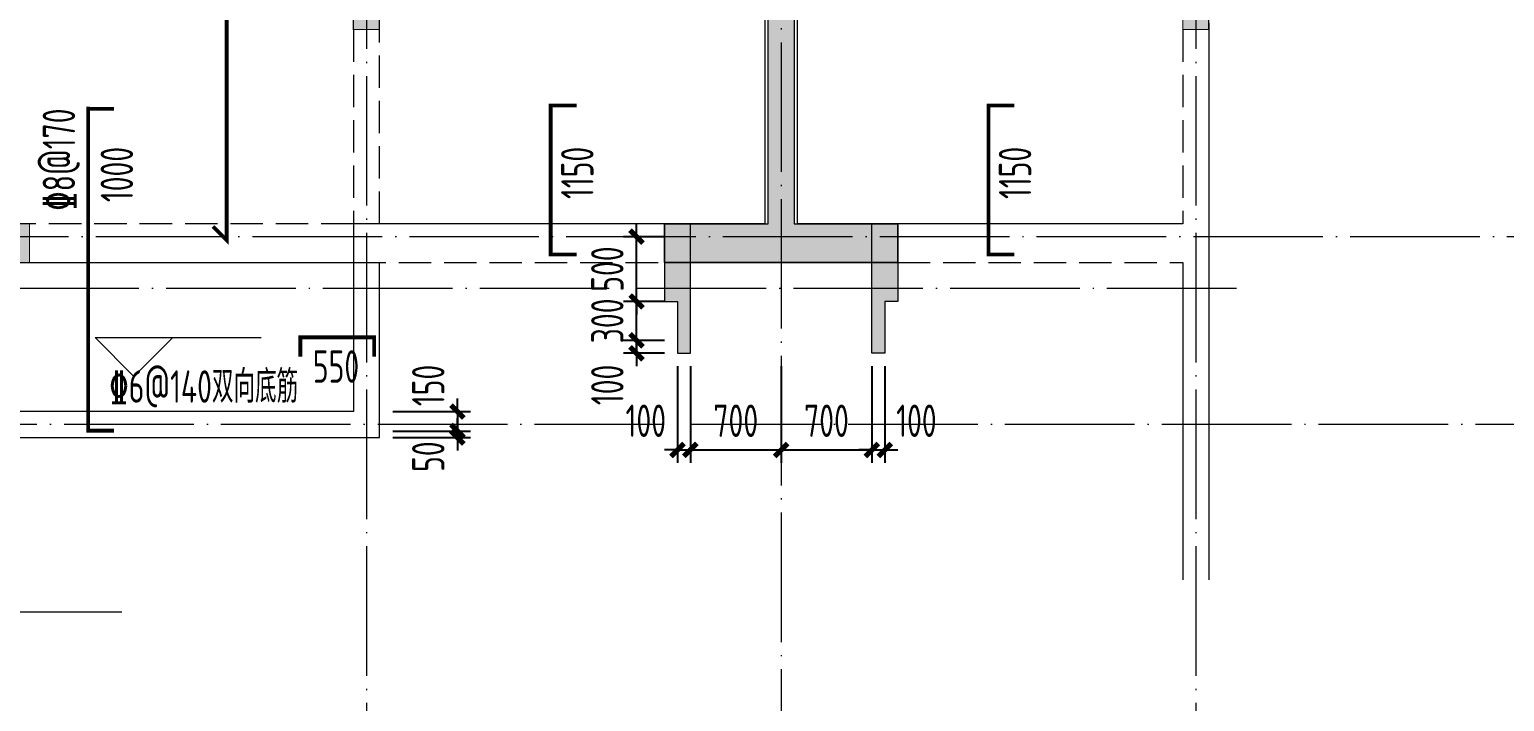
# Model space of a CAD drawing. Extents: x 5874492 to 7194610, y -939842 to -279257.
# Drawn here: x 6628595 to 6639977, y -600916 to -595727 of the extents above; entities that cross this region are included whole.
import ezdxf
from ezdxf.enums import TextEntityAlignment as Align

# ---------------------------------------------------------------- set-up
doc = ezdxf.new("R2010")
doc.units = 0
doc.header["$LTSCALE"] = 1000
doc.linetypes.add('DASH', pattern=[0.35, 0.25, -0.1])
doc.linetypes.add('DOTE', pattern=[2.4200000000000004, 2, -0.2, 0.02, -0.2])
for name, color, linetype, lineweight in [('A-轴线-塔楼', 1, 'DOTE', 9), ('A-轴线-隔墙', 41, 'DOTE', 9), ('S-墙柱-HATCH', 251, 'Continuous', 20), ('S-墙柱-WALL', 6, 'Continuous', 20), ('S-大样-HATCH', 251, 'Continuous', 20), ('S-大样-实线', 2, 'Continuous', 20), ('S-板-BEAM', 4, 'DASH', 20), ('S-板-BEAM-CON', 2, 'Continuous', 20), ('S-板-COLU', 50, 'DASH', 20), ('S-板-DIM', 3, 'Continuous', 20), ('S-板-标高', 3, 'Continuous', 20), ('S-板-楼板正筋', 107, 'Continuous', 20), ('S-板-楼板正筋文字', 107, 'Continuous', 20), ('S-板-楼板负筋', 1, 'Continuous', 20), ('S-板-楼板负筋文字', 7, 'Continuous', 20)]:
    doc.layers.add(name, color=color, linetype=linetype, lineweight=lineweight)
doc.layers.add('DIM_SYMB', color=3, linetype='Continuous')
doc.styles.add('TSSD_Dimension', font='tssdeng.shx', dxfattribs={"width": 0.7, "bigfont": 'tssdchn.shx'})
doc.styles.add('TSSD_REIN_T3', font='tssdeng.shx', dxfattribs={"width": 0.7, "bigfont": 'hztxt.shx'})
doc.styles.add('样式 1', font='tssdeng.shx', dxfattribs={"width": 0.7, "bigfont": 'tssdchn.shx'})
doc.dimstyles.new('_TCH_ARCH&&100', dxfattribs={"dimtxt": 250, "dimasz": 100, "dimexe": 100, "dimexo": 100, "dimgap": 100, "dimtad": 1, "dimdec": 0, "dimzin": 0, "dimdsep": 46, "dimtxsty": 'TSSD_REIN_T3', "dimblk": 'ARCHTICK', "dimcen": 0.09, "dimclrt": 7, "dimazin": 2, "dimtfac": 1, "dimtdec": 0, "dimtix": 1, "dimtmove": 2, "dimatfit": 3, "dimfxl": 0, "dimtolj": 1, "dimtzin": 0, "dimarcsym": 0})
doc.dimstyles.new('TSSD_100_100$0', dxfattribs={"dimtxt": 250, "dimasz": 100, "dimexe": 100, "dimexo": 250, "dimgap": 100, "dimtad": 1, "dimdec": 0, "dimzin": 0, "dimdsep": 46, "dimtxsty": 'TSSD_Dimension', "dimblk": 'ARCHTICK', "dimcen": 0, "dimdle": 100, "dimclrd": 256, "dimclre": 256, "dimclrt": 7, "dimadec": 0, "dimazin": 0, "dimtfac": 1, "dimtdec": 0, "dimtix": 1, "dimtmove": 2, "dimatfit": 3, "dimldrblk": 'ARCHTICK', "dimfxl": 0, "dimtolj": 1, "dimtzin": 0, "dimlwd": -1, "dimarcsym": 0})

# ---------------------------------------------------------------- blocks, each defined once
blk = doc.blocks.new('20191023.11405152')
at = {"layer": 'S-大样-HATCH'}
h = blk.add_hatch(color=256, dxfattribs=at)
h.dxf.hatch_style = 1
h.paths.add_polyline_path([(-99.99999995809048, 0), (0, 0), (-5.774199962615967e-08, -399.9999999129213), (99.99999995809048, -399.9999999129213), (99.99999995809048, 600.0007398887537), (-99.99999995809048, 600.0007398887537)])
at = {"layer": 'S-大样-实线'}
blk.add_lwpolyline([(-99.99999995809048, 0), (0, 0), (-5.774199962615967e-08, -399.9999999129213), (99.99999995809048, -399.9999999129213), (99.99999995809048, 600.0007398887537), (-99.99999995809048, 600.0007398887537)], close=True, dxfattribs=at)
blk = doc.blocks.new('_ArchTick')
at = {"color": 0, "linetype": 'ByBlock', "const_width": 0.4}
blk.add_lwpolyline([(-0.5, -0.5), (0.5, 0.5)], dxfattribs=at)
blk = doc.blocks.new('*D914')
at = {"layer": 'Defpoints', "color": 0, "transparency": 16777216}
for p in [(6633594.78173631, -598226.9659221382), (6633694.78265402, -598226.9659221384), (6633694.78265402, -598972.9630455882)]:
    blk.add_point(p, dxfattribs=at)
at = {"layer": 'S-板-DIM', "color": 0, "lineweight": -2, "transparency": 16777216}
for p, q in [((6633594.78173631, -598326.9659221382), (6633594.78173631, -599072.9630455882)), ((6633694.78265402, -598326.9659221384), (6633694.78265402, -599072.9630455882)), ((6633594.78173631, -598972.9630455882), (6633494.78173631, -598972.9630455882)), ((6633594.78173631, -598972.9630455882), (6633694.78265402, -598972.9630455882)), ((6633694.78265402, -598972.9630455882), (6633794.78265402, -598972.9630455882))]:
    blk.add_line(p, q, dxfattribs=at)
at = {"layer": 'S-板-DIM', "color": 0, "lineweight": -2, "transparency": 16777216, "xscale": 100, "yscale": 100, "zscale": 100}
blk.add_blockref('_ArchTick', (6633594.78173631, -598972.9630455882), dxfattribs=at)
at = {"layer": 'S-板-DIM', "color": 0, "lineweight": -2, "transparency": 16777216, "xscale": 100, "yscale": 100, "zscale": 100, "rotation": 180}
blk.add_blockref('_ArchTick', (6633694.78265402, -598972.9630455882), dxfattribs=at)
at = {"layer": 'S-板-DIM', "color": 7, "transparency": 16777216, "insert": (6633350.550967078, -598747.9630455875), "char_height": 250, "attachment_point": 5, "style": 'TSSD_REIN_T3'}
blk.add_mtext('\\A1;100', dxfattribs=at)
blk = doc.blocks.new('*D915')
at = {"layer": 'Defpoints', "color": 0, "transparency": 16777216}
for p in [(6633694.78265402, -598226.9659221384), (6634394.78173631, -598226.9659221404), (6634394.78173631, -598972.9630455894)]:
    blk.add_point(p, dxfattribs=at)
at = {"layer": 'S-板-DIM', "color": 0, "lineweight": -2, "transparency": 16777216}
for p, q in [((6633694.78265402, -598326.9659221384), (6633694.78265402, -599072.9630455894)), ((6634394.78173631, -598326.9659221404), (6634394.78173631, -599072.9630455894)), ((6633694.78265402, -598972.9630455894), (6634394.78173631, -598972.9630455894))]:
    blk.add_line(p, q, dxfattribs=at)
at = {"layer": 'S-板-DIM', "color": 0, "lineweight": -2, "transparency": 16777216, "xscale": 100, "yscale": 100, "zscale": 100, "rotation": 180}
blk.add_blockref('_ArchTick', (6633694.78265402, -598972.9630455894), dxfattribs=at)
at = {"layer": 'S-板-DIM', "color": 0, "lineweight": -2, "transparency": 16777216, "xscale": 100, "yscale": 100, "zscale": 100}
blk.add_blockref('_ArchTick', (6634394.78173631, -598972.9630455894), dxfattribs=at)
at = {"layer": 'S-板-DIM', "color": 7, "transparency": 16777216, "insert": (6634044.782195165, -598747.9630455894), "char_height": 250, "attachment_point": 5, "style": 'TSSD_REIN_T3'}
blk.add_mtext('\\A1;700', dxfattribs=at)
blk = doc.blocks.new('*D916')
at = {"layer": 'Defpoints', "color": 0, "transparency": 16777216}
for p in [(6634394.78173631, -598226.9659221404), (6635094.78265402, -598226.9659221424), (6635094.78265402, -598972.9630455913)]:
    blk.add_point(p, dxfattribs=at)
at = {"layer": 'S-板-DIM', "color": 0, "lineweight": -2, "transparency": 16777216}
for p, q in [((6634394.78173631, -598326.9659221404), (6634394.78173631, -599072.9630455913)), ((6635094.78265402, -598326.9659221424), (6635094.78265402, -599072.9630455913)), ((6634394.78173631, -598972.9630455913), (6635094.78265402, -598972.9630455913))]:
    blk.add_line(p, q, dxfattribs=at)
at = {"layer": 'S-板-DIM', "color": 0, "lineweight": -2, "transparency": 16777216, "xscale": 100, "yscale": 100, "zscale": 100, "rotation": 180}
blk.add_blockref('_ArchTick', (6634394.78173631, -598972.9630455913), dxfattribs=at)
at = {"layer": 'S-板-DIM', "color": 0, "lineweight": -2, "transparency": 16777216, "xscale": 100, "yscale": 100, "zscale": 100}
blk.add_blockref('_ArchTick', (6635094.78265402, -598972.9630455913), dxfattribs=at)
at = {"layer": 'S-板-DIM', "color": 7, "transparency": 16777216, "insert": (6634744.782195165, -598747.9630455913), "char_height": 250, "attachment_point": 5, "style": 'TSSD_REIN_T3'}
blk.add_mtext('\\A1;700', dxfattribs=at)
blk = doc.blocks.new('*D917')
at = {"layer": 'Defpoints', "color": 0, "transparency": 16777216}
for p in [(6635094.78265402, -598226.9659221424), (6635194.78173631, -598226.9659221426), (6635194.78173631, -598972.9630455924)]:
    blk.add_point(p, dxfattribs=at)
at = {"layer": 'S-板-DIM', "color": 0, "lineweight": -2, "transparency": 16777216}
for p, q in [((6635094.78265402, -598326.9659221424), (6635094.78265402, -599072.9630455924)), ((6635194.78173631, -598326.9659221426), (6635194.78173631, -599072.9630455924)), ((6635094.78265402, -598972.9630455924), (6634994.78265402, -598972.9630455924)), ((6635094.78265402, -598972.9630455924), (6635194.78173631, -598972.9630455924)), ((6635194.78173631, -598972.9630455924), (6635294.78173631, -598972.9630455924))]:
    blk.add_line(p, q, dxfattribs=at)
at = {"layer": 'S-板-DIM', "color": 0, "lineweight": -2, "transparency": 16777216, "xscale": 100, "yscale": 100, "zscale": 100}
blk.add_blockref('_ArchTick', (6635094.78265402, -598972.9630455924), dxfattribs=at)
at = {"layer": 'S-板-DIM', "color": 0, "lineweight": -2, "transparency": 16777216, "xscale": 100, "yscale": 100, "zscale": 100, "rotation": 180}
blk.add_blockref('_ArchTick', (6635194.78173631, -598972.9630455924), dxfattribs=at)
at = {"layer": 'S-板-DIM', "color": 7, "transparency": 16777216, "insert": (6635439.012505539, -598747.9630455934), "char_height": 250, "attachment_point": 5, "style": 'TSSD_REIN_T3'}
blk.add_mtext('\\A1;100', dxfattribs=at)
blk = doc.blocks.new('*D918')
at = {"layer": 'Defpoints', "color": 0, "transparency": 16777216}
for p in [(6633278.672309984, -598126.9659221387), (6633594.78173631, -598126.9659221387), (6633594.78173631, -598226.9659221382)]:
    blk.add_point(p, dxfattribs=at)
at = {"layer": 'S-板-DIM', "color": 0, "lineweight": -2, "transparency": 16777216}
for p, q in [((6633494.78173631, -598126.9659221387), (6633178.672309984, -598126.9659221387)), ((6633278.672309984, -598126.9659221387), (6633278.672309984, -598026.9659221387)), ((6633278.672309984, -598226.9659221382), (6633278.672309984, -598126.9659221387)), ((6633494.78173631, -598226.9659221382), (6633178.672309984, -598226.9659221382)), ((6633278.672309984, -598226.9659221382), (6633278.672309984, -598326.9659221382))]:
    blk.add_line(p, q, dxfattribs=at)
at = {"layer": 'S-板-DIM', "color": 0, "lineweight": -2, "transparency": 16777216, "xscale": 100, "yscale": 100, "zscale": 100}
for p, rotation in [((6633278.672309984, -598126.9659221387), 270), ((6633278.672309984, -598226.9659221382), 90)]:
    blk.add_blockref('_ArchTick', p, dxfattribs=dict(at, rotation=rotation))
at = {"layer": 'S-板-DIM', "color": 7, "transparency": 16777216, "insert": (6633053.672309984, -598471.1966913689), "char_height": 250, "attachment_point": 5, "rotation": 90, "style": 'TSSD_REIN_T3'}
blk.add_mtext('\\A1;100', dxfattribs=at)
blk = doc.blocks.new('*D919')
at = {"layer": 'Defpoints', "color": 0, "transparency": 16777216}
for p in [(6633278.672309984, -597826.9659221455), (6633594.78173631, -597826.9659221455), (6633594.78173631, -598126.9659221387)]:
    blk.add_point(p, dxfattribs=at)
at = {"layer": 'S-板-DIM', "color": 0, "lineweight": -2, "transparency": 16777216}
for p, q in [((6633278.672309984, -597826.9659221455), (6633278.672309984, -597726.9659221455)), ((6633494.78173631, -597826.9659221455), (6633178.672309984, -597826.9659221455)), ((6633278.672309984, -598126.9659221387), (6633278.672309984, -597826.9659221455)), ((6633494.78173631, -598126.9659221387), (6633178.672309984, -598126.9659221387)), ((6633278.672309984, -598126.9659221387), (6633278.672309984, -598226.9659221387))]:
    blk.add_line(p, q, dxfattribs=at)
at = {"layer": 'S-板-DIM', "color": 0, "lineweight": -2, "transparency": 16777216, "xscale": 100, "yscale": 100, "zscale": 100}
for p, rotation in [((6633278.672309984, -597826.9659221455), 270), ((6633278.672309984, -598126.9659221387), 90)]:
    blk.add_blockref('_ArchTick', p, dxfattribs=dict(at, rotation=rotation))
at = {"layer": 'S-板-DIM', "color": 7, "transparency": 16777216, "insert": (6633053.672309984, -597976.9659221409), "char_height": 250, "attachment_point": 5, "rotation": 90, "style": 'TSSD_REIN_T3'}
blk.add_mtext('\\A1;300', dxfattribs=at)
blk = doc.blocks.new('*D920')
at = {"layer": 'Defpoints', "color": 0, "transparency": 16777216}
for p in [(6633278.672309984, -597326.9761626031), (6633594.78173631, -597326.9761626031), (6633594.78173631, -597826.9659221455)]:
    blk.add_point(p, dxfattribs=at)
at = {"layer": 'S-板-DIM', "color": 0, "lineweight": -2, "transparency": 16777216}
for p, q in [((6633494.78173631, -597326.9761626031), (6633178.672309984, -597326.9761626031)), ((6633278.672309984, -597326.9761626031), (6633278.672309984, -597226.9761626031)), ((6633278.672309984, -597826.9659221455), (6633278.672309984, -597326.9761626031)), ((6633494.78173631, -597826.9659221455), (6633178.672309984, -597826.9659221455)), ((6633278.672309984, -597826.9659221455), (6633278.672309984, -597926.9659221455))]:
    blk.add_line(p, q, dxfattribs=at)
at = {"layer": 'S-板-DIM', "color": 0, "lineweight": -2, "transparency": 16777216, "xscale": 100, "yscale": 100, "zscale": 100}
for p, rotation in [((6633278.672309984, -597326.9761626031), 270), ((6633278.672309984, -597826.9659221455), 90)]:
    blk.add_blockref('_ArchTick', p, dxfattribs=dict(at, rotation=rotation))
at = {"layer": 'S-板-DIM', "color": 7, "transparency": 16777216, "insert": (6633053.672309984, -597576.9710423731), "char_height": 250, "attachment_point": 5, "rotation": 90, "style": 'TSSD_REIN_T3'}
blk.add_mtext('\\A1;500', dxfattribs=at)
blk = doc.blocks.new('regerh')
at = {"layer": 'S-板-BEAM'}
for p, q in [((6631094.781736534, -527854.5655239704), (6631094.78173653, -529354.7282486942)), ((6631294.78173653, -529354.721173407), (6631294.781736534, -527854.5655239704)), ((6637494.781736533, -527854.5655239704), (6637494.781736533, -529354.5669001314)), ((6631094.781736336, -529354.7282486942), (6628594.781736333, -529354.7282486926)), ((6631094.781736336, -529654.7353239814), (6633494.781736333, -529654.5655245963)), ((6635294.713436186, -529654.6134578034), (6637494.781736533, -529654.5669001986))]:
    blk.add_line(p, q, dxfattribs=at)
at = {"layer": 'S-板-BEAM-CON'}
for p, q in [((6637694.782892475, -527804.5720863591), (6637694.782534122, -532104.5662180142)), ((6633494.781736333, -529354.5655239704), (6631094.781736336, -529354.735323356)), ((6631094.782892475, -529354.564087865), (6631094.782892475, -530804.5640878628)), ((6637494.781736533, -529354.5669001314), (6635294.781736528, -529354.6134562909)), ((6628594.781736333, -529654.7282486926), (6631094.781736336, -529654.7282486942)), ((6631294.782892475, -531004.5640878628), (6631294.782892475, -529654.5640878647)), ((6637494.779423956, -529654.7282486943), (6637494.782810639, -532104.5655239889)), ((6631094.782892475, -530804.5640878628), (6627794.782892476, -530804.5640878628)), ((6627694.782892476, -531004.5640878628), (6631294.782892475, -531004.5640878628))]:
    blk.add_line(p, q, dxfattribs=at)
blk = doc.blocks.new('*D518')
at = {"layer": 'Defpoints', "color": 0, "transparency": 16777216}
for p in [(6631148.634123703, -598676.9651821497), (6631148.634123703, -598826.976162603), (6631897.023935909, -598826.976162603)]:
    blk.add_point(p, dxfattribs=at)
at = {"layer": 'DIM_SYMB', "transparency": 16777216}
for p, q in [((6631897.023935909, -598676.9651821497), (6631897.023935909, -598576.9651821497)), ((6631897.023935909, -598676.9651821497), (6631897.023935909, -598826.976162603)), ((6631897.023935909, -598826.976162603), (6631897.023935909, -598926.976162603))]:
    blk.add_line(p, q, dxfattribs=at)
at = {"layer": 'DIM_SYMB', "lineweight": -2, "transparency": 16777216}
for p, q in [((6631398.634123703, -598676.9651821497), (6631997.023935909, -598676.9651821497)), ((6631398.634123703, -598826.976162603), (6631997.023935909, -598826.976162603))]:
    blk.add_line(p, q, dxfattribs=at)
at = {"layer": 'DIM_SYMB', "transparency": 16777216, "xscale": 100, "yscale": 100, "zscale": 100}
for p, rotation in [((6631897.023935909, -598676.9651821497), 270), ((6631897.023935909, -598826.976162603), 90)]:
    blk.add_blockref('_ArchTick', p, dxfattribs=dict(at, rotation=rotation))
at = {"layer": 'DIM_SYMB', "color": 7, "transparency": 16777216, "insert": (6631672.023935909, -598475.3626180465), "char_height": 250, "attachment_point": 5, "rotation": 90, "style": 'TSSD_Dimension'}
blk.add_mtext('\\A1;150', dxfattribs=at)
blk = doc.blocks.new('*D519')
at = {"layer": 'Defpoints', "color": 0, "transparency": 16777216}
for p in [(6631148.634123703, -598826.976162603), (6631148.634123703, -598876.9651821497), (6631897.023935909, -598876.9651821497)]:
    blk.add_point(p, dxfattribs=at)
at = {"layer": 'DIM_SYMB', "transparency": 16777216}
for p, q in [((6631897.023935909, -598826.976162603), (6631897.023935909, -598726.976162603)), ((6631897.023935909, -598826.976162603), (6631897.023935909, -598876.9651821497)), ((6631897.023935909, -598876.9651821497), (6631897.023935909, -598976.9651821497))]:
    blk.add_line(p, q, dxfattribs=at)
at = {"layer": 'DIM_SYMB', "lineweight": -2, "transparency": 16777216}
for p, q in [((6631398.634123703, -598826.976162603), (6631997.023935909, -598826.976162603)), ((6631398.634123703, -598876.9651821497), (6631997.023935909, -598876.9651821497))]:
    blk.add_line(p, q, dxfattribs=at)
at = {"layer": 'DIM_SYMB', "transparency": 16777216, "xscale": 100, "yscale": 100, "zscale": 100}
for p, rotation in [((6631897.023935909, -598826.976162603), 270), ((6631897.023935909, -598876.9651821497), 90)]:
    blk.add_blockref('_ArchTick', p, dxfattribs=dict(at, rotation=rotation))
at = {"layer": 'DIM_SYMB', "color": 7, "transparency": 16777216, "insert": (6631672.023935909, -599024.7215924055), "char_height": 250, "attachment_point": 5, "rotation": 90, "style": 'TSSD_Dimension'}
blk.add_mtext('\\A1;50', dxfattribs=at)
blk = doc.blocks.new('ZHOUWANG2')
at = {"layer": 'A-轴线-塔楼', "linetype": 'DOTE', "ltscale": 0.5}
for p, q in [((197846.0602966975, 135009.8035207095), (197846.0602966975, 108020.6245052536)), ((194646.0602966975, 125069.5259218521), (194646.0602966975, 108020.6245052536)), ((201046.0602966985, 125069.5259218521), (201046.0602966975, 107175.0925605876)), ((227437.4168482991, 116569.5259218569), (165262.4269482605, 116569.5259218568)), ((192759.3345669033, 113669.5259218569), (165262.4269482605, 113669.5259218568))]:
    blk.add_line(p, q, dxfattribs=at)
at = {"layer": 'A-轴线-隔墙', "ltscale": 0.5}
for p, q in [((201360.3734389776, 116169.5259218569), (165262.4269482605, 116169.5259218568)), ((209043.5298984842, 115119.5259218535), (165262.4269482605, 115119.5259218568))]:
    blk.add_line(p, q, dxfattribs=at)
blk = doc.blocks.new('sgfdhgfjhgkj')
at = {"layer": 'S-板-COLU', "const_width": 10}
for points in [[(6317044.526303068, -261072.1074405641), (6317044.526303068, -260772.1074405641), (6317819.526303068, -260772.1074405641), (6317819.526303068, -256372.1074405641), (6318069.526303068, -256372.1074405641), (6318069.526303068, -260772.1074405641), (6318844.526303068, -260772.1074405641), (6318844.526303068, -261072.1074405641)], [(6314844.526303068, -256972.1074405641), (6315244.526303068, -256972.1074405641), (6315244.526303068, -256772.1074405641), (6314644.526303068, -256772.1074405641), (6314644.526303068, -259272.1074405641), (6314844.526303068, -259272.1074405641)], [(6321044.526303262, -256972.1074405641), (6320644.526303262, -256972.1074405641), (6320644.526303262, -256772.1074405641), (6321244.526303262, -256772.1074405641), (6321244.526303262, -259272.1074405641), (6321044.526303262, -259272.1074405641)], [(6312144.526303068, -261072.1074405641), (6312144.526303068, -260772.1074405641), (6311344.526303068, -260772.1074405641), (6311344.526303068, -257022.0922192151), (6311144.526303068, -257022.0922192151), (6311144.526303068, -260772.1074405641), (6310344.526303068, -260772.1074405641), (6310344.526303068, -261072.1074405641)]]:
    blk.add_lwpolyline(points, close=True, dxfattribs=at)
blk = doc.blocks.new('sgfhgfjhgfj')
at = {"layer": 'S-墙柱-HATCH', "ltscale": 0.2}
h = blk.add_hatch(color=256, dxfattribs=at)
h.paths.add_polyline_path([(6336110.436162136, -190068.5557384125), (6336110.436162136, -195438.5557384125), (6335910.436162136, -195438.5557384125), (6335910.436162136, -194668.5557384125), (6333210.436162136, -194668.5557384125), (6333210.436162136, -194468.5557383534), (6333310.436157629, -194468.5557384125), (6335910.436162136, -194468.5557384125), (6335910.436162136, -189418.5557384125), (6336510.436162136, -189418.5557384125), (6336510.436162136, -190068.5557384125)])
h.paths.add_polyline_path([(6312710.435244238, -204868.5557384125), (6312710.435244238, -204568.5557384125), (6311910.435244238, -204568.5557384125), (6311910.435244238, -200168.5557384421), (6311710.435244238, -200168.5557384421), (6311710.435244238, -204568.5557384125), (6310910.435244238, -204568.5557384125), (6310910.435244238, -204868.5557384125)])
h.paths.add_polyline_path([(6311910.435244238, -198968.5557384125), (6311710.435244238, -198968.5557384125), (6311710.435244238, -196468.5557384125), (6311310.435244238, -196468.5557384125), (6311310.435244238, -196268.5557384125), (6312310.435244238, -196268.5557384125), (6312310.435244238, -196468.5557384125), (6311910.435244238, -196468.5557384125)])
h.paths.add_polyline_path([(6325110.435244238, -198968.5557384125), (6325310.435244238, -198968.5557384125), (6325310.435244238, -196468.5557384125), (6325710.435244238, -196468.5557384125), (6325710.435244238, -196268.5557384125), (6324710.435244238, -196268.5557384125), (6324710.435244238, -196468.5557384125), (6325110.435244238, -196468.5557384125)])
h.paths.add_polyline_path([(6324310.435244238, -204868.5557384125), (6324310.435244238, -204568.5557384125), (6325110.435244238, -204568.5557384125), (6325110.435244238, -200168.5557384125), (6325310.435244238, -200168.5557384125), (6325310.435244238, -204568.5557384125), (6326110.435244238, -204568.5557384125), (6326110.435244238, -204868.5557384125)])
h.paths.add_polyline_path([(6331360.435244238, -204868.5557384125), (6331360.435244238, -204568.5557384125), (6331810.435244238, -204568.5557384125), (6331810.435244238, -200818.5557384125), (6332010.435244238, -200818.5557384125), (6332010.435244238, -204568.5557384125), (6332810.435244238, -204568.5557384125), (6332810.435244238, -204868.5557384125)])
h.paths.add_polyline_path([(6332010.435244238, -197168.5557384125), (6331810.435244238, -197168.5557384125), (6331810.435244238, -194668.5557384125), (6331660.435244238, -194668.5557384125), (6331660.435244238, -194468.5557384125), (6332010.435244238, -194468.5557384125)])
h.paths.add_polyline_path([(6336310.435244238, -204568.5557384125), (6336110.435244238, -204568.5557384125), (6336110.435244238, -201018.5557384125), (6335910.435244238, -201018.5557384125), (6335910.435244238, -205168.5557384125), (6336310.435244238, -205168.5557384125)])
h.paths.add_polyline_path([(6336610.435244238, -197168.5557384125), (6336110.435244238, -197168.5557384125), (6336110.435244238, -199968.5557384125), (6335910.435244238, -199968.5557384125), (6335910.435244238, -196918.5557384125), (6336610.435244238, -196918.5557384125)])
h.paths.add_polyline_path([(6319410.435244238, -204868.5557384125), (6319410.435244238, -204568.5557384125), (6318610.435244238, -204568.5557384125), (6318610.435244238, -200818.5557384125), (6318410.435244238, -200818.5557384125), (6318410.435244238, -204568.5557384125), (6317610.435244238, -204568.5557384125), (6317610.435244238, -204868.5557384125)])
h.paths.add_polyline_path([(6318410.435244238, -197168.5557384125), (6318610.435244238, -197168.5557384125), (6318610.435244238, -194668.5557384125), (6318960.435244238, -194668.5557384125), (6318960.435244238, -194468.5557384125), (6318060.435244238, -194468.5557384125), (6318060.435244238, -194668.5557384125), (6318410.435244238, -194668.5557384125)])
h.paths.add_polyline_path([(6307910.434375218, -194468.5549984176), (6307910.435412274, -194668.5549984153), (6309510.435244237, -194668.5549498044), (6309510.435244236, -195108.5548461163), (6309710.435244236, -195108.5548461163), (6309710.435259212, -194468.5550422913)])
h.paths.add_polyline_path([(6314110.435244238, -194668.5557384125), (6315860.435244238, -194668.5557384125), (6315860.435244238, -194468.5557384125), (6313910.435244238, -194468.5557384125), (6313910.435244238, -195108.5557384125), (6314110.435244238, -195108.5557384125)])
h.paths.add_polyline_path([(6322910.435244238, -194668.5557384125), (6321160.435244238, -194668.5557384125), (6321160.435244238, -194468.5557384125), (6323110.435244238, -194468.5557384125), (6323110.435244238, -195108.5557384125), (6322910.435244238, -195108.5557384125)])
h.paths.add_polyline_path([(6329135.435762767, -194468.5549984176), (6329135.434725711, -194668.5549984153), (6327510.435244239, -194668.5549498044), (6327510.43524424, -195108.5548461163), (6327310.43524424, -195108.5548461163), (6327310.435229264, -194468.5550422913)])
h.paths.add_polyline_path([(6321360.435244043, -193168.5557384125), (6321360.435244043, -192068.5557384125), (6319760.435244043, -192068.5557384125), (6319760.435244043, -189768.5557384125), (6317260.435244043, -189768.5557384125), (6317260.435244043, -192068.5557384125), (6315660.435244043, -192068.5557384125), (6315660.435244043, -193168.5557384125), (6315860.435244043, -193168.5557384125), (6315860.435244043, -192268.5557384125), (6317960.435244043, -192268.5557384125), (6317960.435244043, -192068.5557384125), (6317460.435244043, -192068.5557384125), (6317460.435244043, -189968.5557384125), (6319560.435244043, -189968.5557384125), (6319560.435244043, -192068.5557384125), (6319060.435244043, -192068.5557384125), (6319060.435244043, -192268.5557384125), (6321160.435244043, -192268.5557384125), (6321160.435244043, -193168.5557384125)])
h.paths.add_polyline_path([(6307910.43526053, -191918.5557384125), (6307910.435244238, -193118.5557384125), (6308110.435244238, -193118.5557384125), (6308110.43526053, -189418.5557384125), (6305610.43526053, -189418.5557384125), (6305610.43526053, -190118.5557384125), (6305810.43526053, -190118.5557384125), (6305810.43526053, -189618.5557384125), (6307910.43526053, -189618.5557384125), (6307910.43526053, -191718.5557384125), (6305810.43526053, -191718.5557384125), (6305810.43526053, -191218.5557384125), (6305610.43526053, -191218.5557384125), (6305610.43526053, -191918.5557384125)])
h.paths.add_polyline_path([(6300910.435244232, -190068.554337326), (6300910.435244232, -195438.554337326), (6301110.435244232, -195438.554337326), (6301110.435244232, -194668.554337326), (6303810.435244232, -194668.554337326), (6303810.435244232, -194468.5543372668), (6303710.43524874, -194468.554337326), (6301110.435244232, -194468.554337326), (6301110.435244232, -189418.554337326), (6300510.435244232, -189418.554337326), (6300510.435244232, -190068.554337326)])
h.paths.add_polyline_path([(6313910.435244238, -196468.5557384125), (6314910.435244238, -196468.5557384125), (6314910.435244238, -198968.5557384125), (6315110.435244238, -198968.5557384125), (6315110.435244238, -196268.5557384125), (6313910.435244238, -196268.5557384125)])
h.paths.add_polyline_path([(6300410.435244238, -197168.5557384125), (6300910.435244238, -197168.5557384125), (6300910.435244238, -199968.5557384125), (6301110.435244238, -199968.5557384125), (6301110.435244238, -196918.5557384125), (6300410.435244238, -196918.5557384125)])
h.paths.add_polyline_path([(6295310.435244238, -204568.5557384125), (6295060.435244238, -204568.5557384125), (6295060.435244238, -197168.5557384125), (6295900.435244238, -197168.5557384125), (6295900.435244238, -196918.5557384125), (6294810.435244238, -196918.5557384125), (6294810.435244238, -205168.5557384125), (6295310.435244238, -205168.5557384125)])
h.paths.add_polyline_path([(6305660.435244238, -204868.5557384125), (6305660.435244238, -204568.5557384125), (6305210.435244238, -204568.5557384125), (6305210.435244238, -200818.5557384125), (6305010.435244238, -200818.5557384125), (6305010.435244238, -204568.5557384125), (6304210.435244238, -204568.5557384125), (6304210.435244238, -204868.5557384125)])
h.paths.add_polyline_path([(6315110.435244238, -203068.5557384125), (6315110.435244238, -200568.5557384125), (6314510.435244238, -200568.5557384125), (6314510.435244238, -200768.5557384125), (6314910.435244238, -200768.5557384125), (6314910.435244238, -203068.5557384125)])
h.paths.add_polyline_path([(6308710.435244238, -200768.5557384125), (6309110.435244238, -200768.5557384125), (6309110.435244238, -200568.5557384125), (6308510.435244238, -200568.5557384125), (6308510.435244238, -203068.5557384125), (6308710.435244238, -203068.5557384125)])
h.paths.add_polyline_path([(6308710.435244238, -196468.5557384125), (6309710.435244238, -196468.5557384125), (6309710.435244238, -196268.5557384125), (6308510.435244238, -196268.5557384125), (6308510.435244238, -198968.5557384125), (6308710.435244238, -198968.5557384125)])
h.paths.add_polyline_path([(6305010.435244238, -197168.5557384125), (6305210.435244238, -197168.5557384125), (6305210.435244238, -194668.5557384125), (6305360.435244238, -194668.5557384125), (6305360.435244238, -194468.5557384125), (6305010.435244238, -194468.5557384125)])
h.paths.add_polyline_path([(6328110.435244238, -192218.5557384125), (6330810.435244238, -192218.5557384125), (6330810.435244238, -191568.5557384125), (6330610.435244238, -191568.5557384125), (6330610.435244238, -192018.5557384125), (6328110.435244238, -192018.5557384125), (6328110.435244238, -190018.5557384125), (6330610.435244238, -190018.5557384125), (6330610.435244238, -190468.5557384125), (6330810.435244238, -190468.5557384125), (6330810.435244238, -189418.5557384125), (6330310.435244238, -189418.5557384125), (6330310.435244238, -189818.5557384125), (6327910.435244238, -189818.5557384125), (6327910.435244238, -193118.5557384125), (6328110.435244238, -193118.5557384125)])
h.paths.add_polyline_path([(6323110.435244238, -196468.5557384125), (6322110.435244238, -196468.5557384125), (6322110.435244238, -198968.5557384125), (6321910.435244238, -198968.5557384125), (6321910.435244238, -196268.5557384125), (6323110.435244238, -196268.5557384125)])
h.paths.add_polyline_path([(6341710.435244238, -204568.5557384125), (6341960.435244238, -204568.5557384125), (6341960.435244238, -197168.5557384125), (6341120.435244238, -197168.5557384125), (6341120.435244238, -196918.5557384125), (6342210.435244238, -196918.5557384125), (6342210.435244238, -205168.5557384125), (6341710.435244238, -205168.5557384125)])
h.paths.add_polyline_path([(6321910.435244238, -203068.5557384125), (6321910.435244238, -200568.5557384125), (6322510.435244238, -200568.5557384125), (6322510.435244238, -200768.5557384125), (6322110.435244238, -200768.5557384125), (6322110.435244238, -203068.5557384125)])
h.paths.add_polyline_path([(6328310.435244238, -200768.5557384125), (6327910.435244238, -200768.5557384125), (6327910.435244238, -200568.5557384125), (6328510.435244238, -200568.5557384125), (6328510.435244238, -203068.5557384125), (6328310.435244238, -203068.5557384125)])
h.paths.add_polyline_path([(6328310.435244238, -196468.5557384125), (6327310.435244238, -196468.5557384125), (6327310.435244238, -196268.5557384125), (6328510.435244238, -196268.5557384125), (6328510.435244238, -198968.5557384125), (6328310.435244238, -198968.5557384125)])
h.paths.add_polyline_path([(6300710.435244238, -204568.5557384125), (6300910.435244238, -204568.5557384125), (6300910.435244238, -201018.5557384125), (6301110.435244238, -201018.5557384125), (6301110.435244238, -205168.5557384125), (6300710.435244238, -205168.5557384125)])
at = {"layer": 'S-墙柱-WALL'}
blk.add_lwpolyline([(6324310.435244238, -204868.5557384125), (6324310.435244238, -204568.5557384125), (6325110.435244238, -204568.5557384125), (6325110.435244238, -200168.5557384125), (6325310.435244238, -200168.5557384125), (6325310.435244238, -204568.5557384125), (6326110.435244238, -204568.5557384125), (6326110.435244238, -204868.5557384125)], close=True, dxfattribs=at)
blk = doc.blocks.new('sgjhgfjhgkjddd')
at = {"layer": 'S-墙柱-HATCH'}
for name, p in [('sgfdhgfjhgkj', (0, 0)), ('sgfhgfjhgfj', (-7265.908940976486, -56203.55170215154))]:
    blk.add_blockref(name, p, dxfattribs=at)

msp = doc.modelspace()

# ---------------------------------------------------------------- linework, layer by layer
at = {"layer": 'S-板-标高'}
for p, q in [((6629401.159487458, -598405.6472703132), (6629101.159487458, -598105.6472703132)), ((6629101.159487458, -598105.6472703132), (6630382.159487458, -598105.6472703132)), ((6629401.159487458, -598405.6472703132), (6629701.159487458, -598105.6472703132))]:
    msp.add_line(p, q, dxfattribs=at)
at = {"layer": 'S-板-楼板正筋', "const_width": 30}
msp.add_lwpolyline([(6630010.633421227, -597248.0833882678), (6630116.699436979, -597354.149406872), (6630116.699436979, -587170.1749004635), (6630010.633418376, -587276.2409162153)], dxfattribs=at)
at = {"layer": 'S-板-楼板负筋', "const_width": 30}
for points in [[(6632817.086496374, -597464.2359716359), (6632617.086496374, -597464.235944841), (6632617.086650444, -596314.235944841), (6632817.086650444, -596314.2359716359)], [(6636194.779371073, -597464.2359716359), (6635994.779371073, -597464.235944841), (6635994.779525144, -596314.235944841), (6636194.779525144, -596314.2359716359)], [(6629247.704445943, -598823.9897964138), (6629047.704445943, -598823.989769619), (6629047.704593315, -596339.1595093701), (6629247.704593315, -596339.159536165)], [(6630684.781736129, -598254.1493313604), (6630684.781736129, -598104.1493313604), (6631254.781736129, -598104.1493313604), (6631254.781736129, -598254.1493313604)]]:
    msp.add_lwpolyline(points, dxfattribs=at)

# ---------------------------------------------------------------- block references
msp.add_blockref('ZHOUWANG2', (6436548.721439443, -713896.4918440137))
at = {"layer": 'S-墙柱-HATCH'}
msp.add_blockref('sgjhgfjhgkjddd', (316450.2537394362, -336454.8557602323), dxfattribs=at)
at = {"layer": 'S-大样-实线'}
msp.add_blockref('20191023.11405152', (6633594.781736293, -597826.9659225503), dxfattribs=at)
msp.add_blockref('20191023.11405152', (6633594.781736293, -597826.9659225503), dxfattribs=at)
at = {"layer": 'S-大样-实线', "xscale": -1}
msp.add_blockref('20191023.11405152', (6635194.783571743, -597826.9659225503), dxfattribs=at)
msp.add_blockref('20191023.11405152', (6635194.783571743, -597826.9659225503), dxfattribs=at)
at = {"layer": 'S-板-BEAM'}
msp.add_blockref('regerh', (0.0001938240602612495, -67872.4003981644), dxfattribs=at)

# ---------------------------------------------------------------- texts
at = {"layer": 'S-板-楼板正筋文字', "style": '样式 1', "width": 0.699999988079071}
msp.add_text('\x846@140双向底筋', height=250, dxfattribs=at).set_placement((6629210.159487458, -598608.6472703132))
at = {"layer": 'S-板-楼板负筋文字', "style": '样式 1', "width": 0.699999988079071}
msp.add_text('\x848@170', height=250, rotation=89.99999232384728, dxfattribs=at).set_placement((6628946.704537393, -597126.1575107754))
for s, p in [('1000', (6629143.858371477, -596846.6595115345)), ('1150', (6632697.086580778, -596834.235944841)), ('1150', (6636074.779455477, -596834.235944841))]:
    msp.add_text(s, height=250, rotation=90, dxfattribs=at).set_placement(p, align=Align.TOP_CENTER)
msp.add_text('550', height=250, dxfattribs=at).set_placement((6630959.781736129, -598204.1493313604), align=Align.TOP_CENTER)

# ---------------------------------------------------------------- dimensions: what is measured, and where the dimension line sits
at = {"layer": 'DIM_SYMB'}
for base, p1, p2, picture, middle in [((6631897.023935909, -598826.976162603), (6631148.634123703, -598676.9651821497), (6631148.634123703, -598826.976162603), '*D518', (6631672.023935909, -598475.3626180465)), ((6631897.023935909, -598876.9651821497), (6631148.634123703, -598826.976162603), (6631148.634123703, -598876.9651821497), '*D519', (6631672.023935909, -599024.7215924055))]:
    dim = msp.add_linear_dim(base=base, p1=p1, p2=p2, angle=90, dimstyle='TSSD_100_100$0', dxfattribs=at)
    dim.commit()
    dim.dimension.update_dxf_attribs({"geometry": picture, "text_midpoint": middle, "dimtype": 128})
at = {"layer": 'S-板-DIM'}
for p1, p2, distance, picture, middle in [((6633594.78173631, -597826.9659221455), (6633594.78173631, -597326.9761626031), 316.1094263251871, '*D920', (6633053.672309984, -597576.9710423731)), ((6633594.78173631, -598126.9659221387), (6633594.78173631, -597826.9659221455), 316.1094263251871, '*D919', (6633053.672309984, -597976.9659221409)), ((6633694.78265402, -598226.9659221384), (6634394.78173631, -598226.9659221404), -745.9971234489931, '*D915', (6634044.782195165, -598747.9630455894)), ((6634394.78173631, -598226.9659221404), (6635094.78265402, -598226.9659221424), -745.9971234488767, '*D916', (6634744.782195165, -598747.9630455913))]:
    dim = msp.add_aligned_dim(p1=p1, p2=p2, distance=distance, dimstyle='_TCH_ARCH&&100', dxfattribs=at)
    dim.commit()
    dim.dimension.update_dxf_attribs({"geometry": picture, "text_midpoint": middle})
for base, p1, p2, angle, picture, middle in [((6633278.672309984, -598126.9659221387), (6633594.78173631, -598226.9659221382), (6633594.78173631, -598126.9659221387), 90, '*D918', (6633053.672309984, -598471.1966913689)), ((6633694.78265402, -598972.9630455882), (6633594.78173631, -598226.9659221382), (6633694.78265402, -598226.9659221384), 359.9999999998666, '*D914', (6633350.550967078, -598747.9630455875)), ((6635194.78173631, -598972.9630455924), (6635094.78265402, -598226.9659221424), (6635194.78173631, -598226.9659221426), 359.9999999998666, '*D917', (6635439.012505539, -598747.9630455934))]:
    dim = msp.add_linear_dim(base=base, p1=p1, p2=p2, angle=angle, dimstyle='_TCH_ARCH&&100', dxfattribs=at)
    dim.commit()
    dim.dimension.update_dxf_attribs({"geometry": picture, "text_midpoint": middle, "dimtype": 129})

doc.saveas('drawing.dxf')
